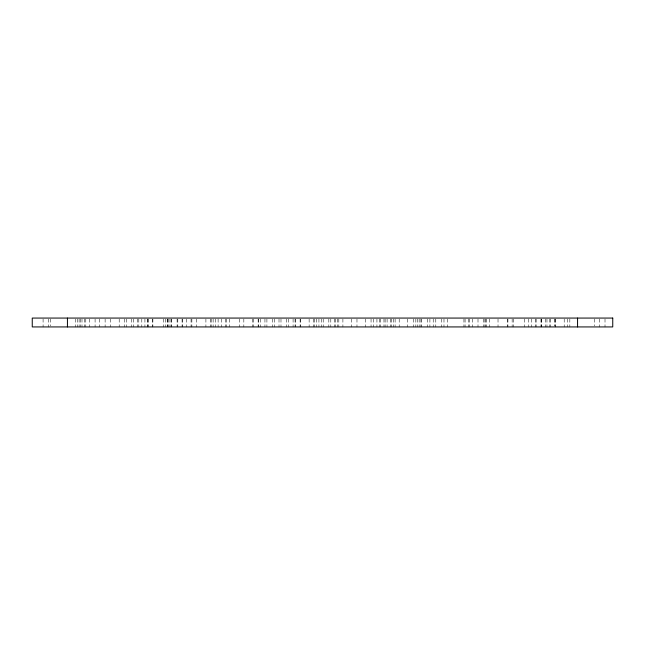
<?xml version="1.0" encoding="UTF-8"?>
<svg xmlns="http://www.w3.org/2000/svg" width="645" height="645" viewBox="0 0 645 645"><rect width="100%" height="100%" fill="white"/><g stroke="black" fill="none" stroke-linecap="round" stroke-linejoin="round"><path stroke-width="0.48" stroke-dasharray="3.23 2.42" d="M605.01 319.049L605.01 326.934M599.382 319.049L599.382 326.934M594.674 319.049L594.674 325.951M569.833 319.049L569.833 326.934M567.278 319.049L567.278 326.934M564.206 319.049L564.206 326.934M555.756 319.049L555.756 326.934M555.087 319.049L555.087 326.934M554.7 319.049L554.7 325.951M550.129 319.049L550.129 326.934M549.911 319.049L549.911 326.934M546.96 319.049L546.96 326.934M545.396 319.049L545.412 326.934M541.687 319.049L541.687 326.934M541.332 319.049L541.332 326.934M540.962 319.049L540.962 326.934M536.059 319.049L536.059 326.934M535.842 319.049L535.842 326.934M531.343 319.049L531.343 326.934M528.771 319.049L528.771 326.934M524.337 319.049L524.337 326.934M513.541 319.049L513.541 326.934M512.146 319.049L512.146 326.934M507.913 319.049L507.913 326.934M507.72 319.049L507.72 326.934M498.021 319.049L498.021 326.934M489.515 319.049L489.515 326.934M486.193 319.049L486.193 326.934M485.83 319.049L485.83 326.934M484.887 319.049L484.887 326.934M483.629 319.049L483.629 326.934M478.001 319.049L478.001 326.934M472.704 319.049L472.704 326.934M469.56 319.049L469.56 326.934M468.407 319.049L468.407 326.934M465.085 319.049L465.085 326.934M463.932 319.049L463.932 326.934M447.299 319.049L447.299 326.934M443.978 319.049L443.978 326.934M441.414 319.049L441.414 326.934M435.786 319.049L435.786 326.934M433.222 319.049L433.222 326.934M429.901 319.049L429.901 326.934M427.345 319.049L427.345 326.934M421.709 319.049L421.709 326.934M420.911 319.049L420.911 326.934M419.153 319.049L419.153 326.934M417.589 319.049L417.589 326.934M415.832 319.049L415.832 326.934M413.268 319.049L413.268 326.934M407.64 319.049L407.64 326.934M399.199 319.049L399.199 326.934M395.111 319.049L395.111 326.934M393.571 319.049L393.571 326.934M391.596 319.049L391.596 326.934M390.612 319.049L390.612 326.934M387.097 319.049L387.097 326.934M385.121 319.049L385.121 326.934M383.969 319.049L383.969 326.934M380.647 319.049L380.647 326.934M379.494 319.049L379.494 326.934M376.938 319.049L376.938 326.934M373.608 319.049L373.608 326.934M371.052 319.049L371.052 326.934M365.425 319.049L365.425 326.934M356.975 319.049L356.975 326.934M351.348 319.049L351.348 326.934M342.906 319.049L342.906 326.934M338.819 319.049L338.819 326.934M337.279 319.049L337.279 326.934M335.303 319.049L335.303 326.934M334.32 319.049L334.32 326.934M330.804 319.049L330.804 326.934M328.829 319.049L328.829 326.934M323.201 319.049L323.201 326.934M321.234 319.049L321.234 326.934M318.936 319.049L318.936 326.934M316.735 319.049L316.735 326.934M314.76 319.049L314.76 326.934M313.397 319.049L313.397 326.934M309.132 319.049L309.132 326.934M300.691 319.049L300.691 326.934M300.119 319.049L300.119 326.934M295.62 319.049L295.62 326.934M295.055 319.049L295.055 326.934M293.088 319.049L293.088 326.934M288.589 319.049L288.589 326.934M286.614 319.049L286.614 326.934M280.986 319.049L280.986 326.934M279.011 319.049L279.011 326.934M274.512 319.049L274.512 326.934M272.545 319.049L272.545 326.934M266.909 319.049L266.909 326.934M264.942 319.049L264.942 326.934M260.443 319.049L260.443 326.934M258.468 319.049L258.468 326.934M258.145 319.049L258.145 326.934M253.162 319.049L253.162 326.934M252.84 319.049L252.84 326.934M243.834 319.049L243.834 326.934M239.335 319.049L239.335 326.934M229.757 319.049L229.757 326.934M226.242 319.049L226.242 326.934M225.258 319.049L225.258 326.934M221.743 319.049L221.743 326.934M218.107 319.049L218.107 326.934M215.688 319.049L215.688 326.934M213.124 319.049L213.124 326.934M211.189 319.049L211.189 326.934M210.407 319.049L210.407 326.934M205.908 319.049L205.908 326.934M196.306 319.049L196.306 326.934M191.871 319.049L191.871 326.934M191.057 319.049L191.057 326.934M186.558 319.049L186.558 326.934M182.229 319.049L182.229 326.934M182.092 319.049L182.092 326.934M177.802 319.049L177.802 326.934M177.109 319.049L177.109 326.934M171.715 319.049L171.715 326.934M171.127 319.049L171.127 326.934M169.949 319.049L169.949 326.934M168.16 319.049L168.16 326.934M167.797 319.049L167.797 326.934M167.216 319.049L167.216 326.934M165.451 319.049L165.451 326.934M163.725 319.049L163.725 326.934M152.881 319.049L152.881 326.934M152.357 319.049L152.357 326.934M148.253 319.049L148.253 326.934M147.858 319.049L147.858 326.934M147.342 319.049L147.342 326.934M144.931 319.049L144.931 326.934M141.803 319.049L141.803 326.934M138.804 319.049L138.804 326.934M137.304 319.049L137.304 326.934M133.265 319.049L133.265 326.934M131.249 319.049L131.249 326.934M126.751 319.049L126.751 326.934M124.735 319.049L124.735 326.934M119.196 319.049L119.196 326.934M110.658 319.049L110.658 326.934M105.119 319.049L105.119 326.934M99.588 319.049L99.588 326.934M95.089 319.049L95.089 326.934M89.55 319.049L89.55 326.934M85.785 319.049L85.785 326.934M84.745 319.049L84.745 326.934M81.996 319.049L81.996 326.934M80.246 319.049L80.246 326.934M79.117 319.049L79.117 326.934M77.497 319.049L77.497 326.934M75.699 319.049L75.699 326.934M50.326 319.049L50.326 325.951M48.714 319.049L48.714 326.934M43.086 319.049L43.086 326.934"/><path stroke-width="0.97" d="M577.565 318.066L577.565 326.934M67.435 318.066L67.435 326.934M612.75 318.066L32.25 318.066L32.25 326.934L612.75 326.934L612.75 318.066"/></g></svg>
